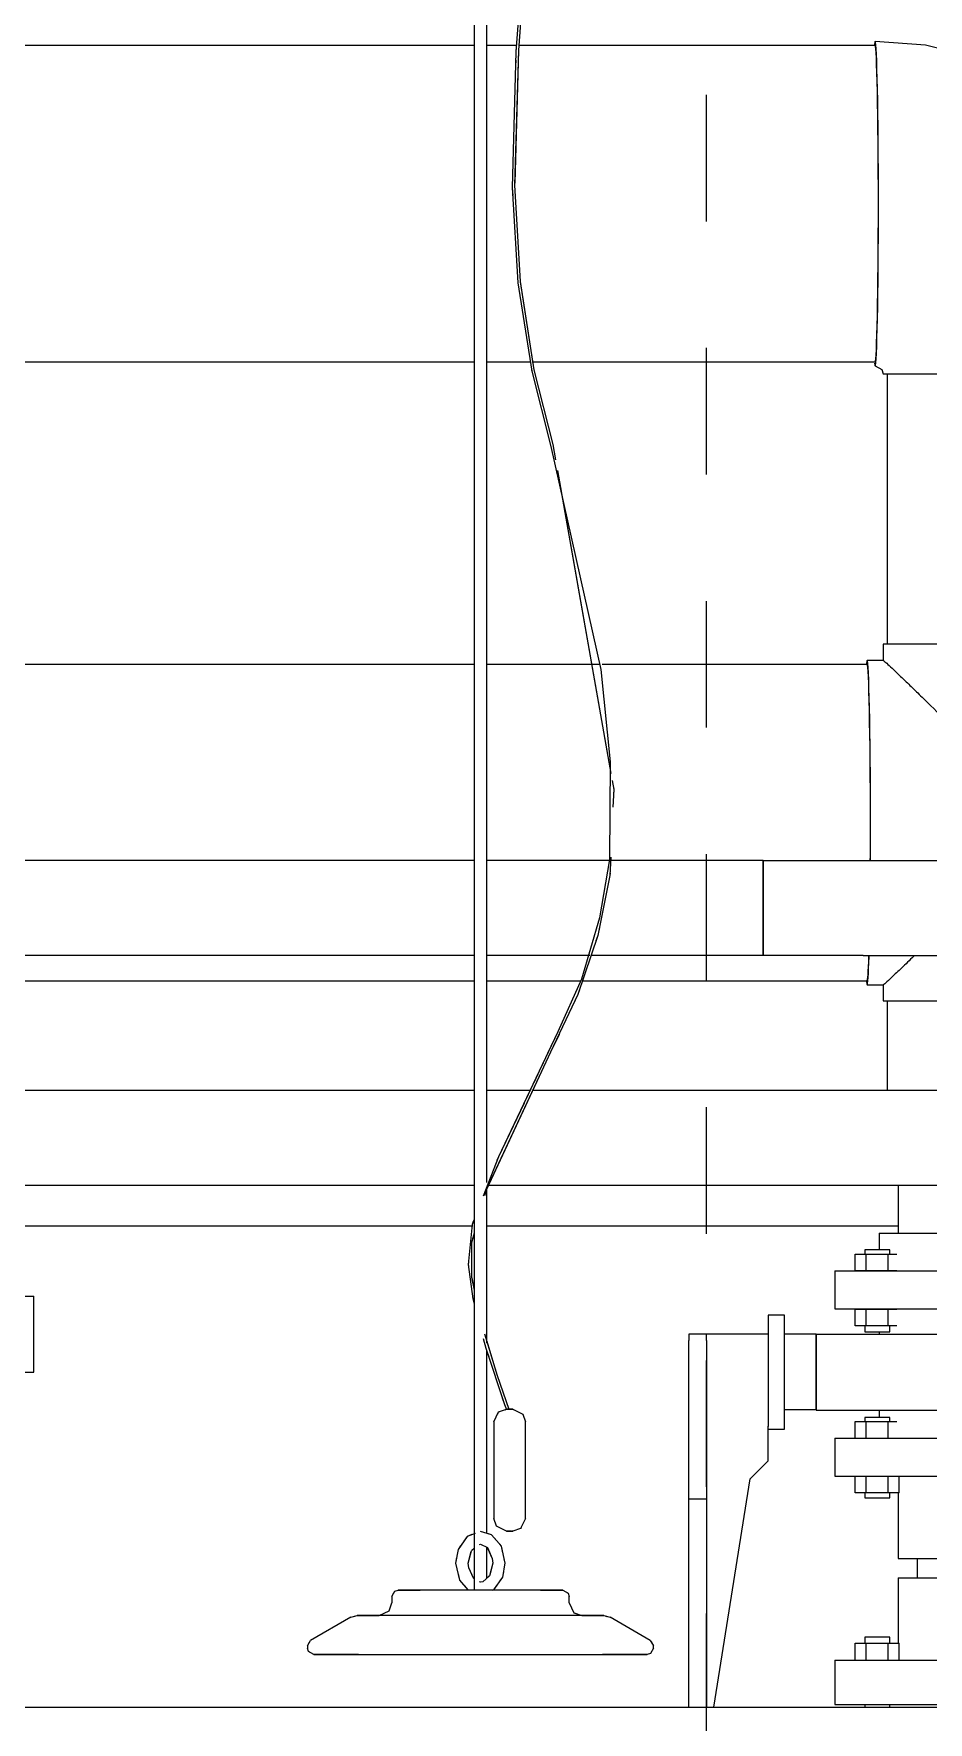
# Model space of a CAD drawing. Header units: metres. Extents: x 62 to 165, y -3 to 9.
# Drawn here: x 129.298 to 130.005, y 1.118 to 2.452 of the extents above; entities that cross this region are included whole.
import ezdxf

# ---------------------------------------------------------------- set-up
doc = ezdxf.new("R2010")
doc.units = ezdxf.units.M
doc.linetypes.add('Grid Line', pattern=[0.022225, 0.0127, -0.003175, 0.003175, -0.003175])
for name, color, linetype, lineweight in [('E-CABL-TRAY', 7, 'Continuous', 18), ('M-EQPM', 7, 'Continuous', 18), ('P-PIPE', 7, 'Continuous', 18), ('P-SANR-FIXT', 7, 'Continuous', 18), ('S-GRID', 7, 'Continuous', 9)]:
    doc.layers.add(name, color=color, linetype=linetype, lineweight=lineweight)

# ---------------------------------------------------------------- blocks, each defined once
blk = doc.blocks.new('BPC_Codo 90_ - Codo 90_-1154390-Corte 02')
at = {"layer": 'E-CABL-TRAY', "color": 96, "true_color": 0x008000}
for p, q in [((-72.832, 1.724), (-72.832, 1.799)), ((-72.832, 1.799), (-72.757, 1.799)), ((-72.757, 1.799), (-72.753, 1.799)), ((-72.753, 1.799), (-72.678, 1.799)), ((-72.678, 1.799), (-72.678, 1.724)), ((-72.757, 1.724), (-72.832, 1.724)), ((-72.753, 1.724), (-72.757, 1.724)), ((-72.753, 1.724), (-72.678, 1.724))]:
    blk.add_line(p, q, dxfattribs=at)
blk = doc.blocks.new('AB1_REVER_ELE_ZZ_ZZ_MO_T_A_rvt-2-Corte 02')
at = {"layer": 'E-CABL-TRAY', "color": 96, "true_color": 0x008000}
for p, q in [((-73.0602, 1.799), (-74.362, 1.799)), ((-72.9532, 1.799), (-73.0504, 1.799)), ((-72.832, 1.799), (-72.952, 1.799)), ((-72.832, 1.799), (-72.832, 1.724)), ((-73.0602, 1.724), (-74.3583, 1.724)), ((-72.9689, 1.724), (-73.0504, 1.724)), ((-72.832, 1.724), (-72.9673, 1.724)), ((-74.3531, 1.6175), (-73.0602, 1.6175)), ((-73.0505, 1.6175), (-73.0159, 1.6175)), ((-73.0143, 1.6175), (-72.0829, 1.6175)), ((-74.3494, 1.5425), (-73.0602, 1.5425)), ((-73.0493, 1.5425), (-72.0829, 1.5425)), ((-73.0618, 1.51), (-73.4389, 1.51)), ((-72.7254, 1.51), (-73.0504, 1.51))]:
    blk.add_line(p, q, dxfattribs=at)
at = {"layer": 'E-CABL-TRAY', "color": 96, "lineweight": 18, "true_color": 0x008000}
blk.add_blockref('BPC_Codo 90_ - Codo 90_-1154390-Corte 02', (0, 0), dxfattribs=at)
blk = doc.blocks.new('Bomba Centrifuga - Horizontal - 2 - Bomba Centrifuga - Horizontal - 2-1234706-Corte 02')
at = {"layer": 'M-EQPM'}
for p, q in [((-73.5891, 1.4548), (-73.4081, 1.4548)), ((-73.4081, 1.3948), (-73.4081, 1.4548)), ((-73.5891, 1.3948), (-73.4081, 1.3948))]:
    blk.add_line(p, q, dxfattribs=at)
blk = doc.blocks.new('Bomba Centrifuga - Horizontal - 2 - Bomba Centrifuga - Horizontal - 2-V30-Corte 02')
at = {"layer": 'M-EQPM'}
for p, q in [((-72.7254, 1.5425), (-72.7254, 1.5047)), ((-72.7404, 1.5047), (-72.7404, 1.4914)), ((-72.7404, 1.5047), (-72.6091, 1.5047)), ((-72.7592, 1.4881), (-72.7505, 1.4881)), ((-72.7592, 1.4748), (-72.7592, 1.4881)), ((-72.7518, 1.4914), (-72.7518, 1.4885)), ((-72.7489, 1.4914), (-72.7518, 1.4914)), ((-72.7505, 1.4881), (-72.7332, 1.4881)), ((-72.7505, 1.4748), (-72.7505, 1.4881)), ((-72.7318, 1.4914), (-72.7489, 1.4914)), ((-72.7332, 1.4881), (-72.7263, 1.4881)), ((-72.7332, 1.4748), (-72.7332, 1.4881)), ((-72.7318, 1.4885), (-72.7318, 1.4914)), ((-72.7754, 1.4748), (-72.7754, 1.4448)), ((-72.7754, 1.4748), (-72.6091, 1.4748)), ((-72.7505, 1.4748), (-72.7592, 1.4748)), ((-72.7332, 1.4748), (-72.7505, 1.4748)), ((-72.7263, 1.4748), (-72.7332, 1.4748)), ((-72.7754, 1.4448), (-72.6091, 1.4448)), ((-72.7592, 1.4446), (-72.7505, 1.4446)), ((-72.7592, 1.4313), (-72.7592, 1.4446)), ((-72.7505, 1.4446), (-72.7332, 1.4446)), ((-72.7505, 1.4313), (-72.7505, 1.4446)), ((-72.7332, 1.4446), (-72.7263, 1.4446)), ((-72.7332, 1.4313), (-72.7332, 1.4446)), ((-72.815, 1.4398), (-72.8281, 1.4398)), ((-72.8281, 1.4398), (-72.8281, 1.3948)), ((-72.815, 1.3948), (-72.815, 1.4398)), ((-72.7505, 1.4313), (-72.7592, 1.4313)), ((-72.7518, 1.4313), (-72.7518, 1.4266)), ((-72.7332, 1.4313), (-72.7505, 1.4313)), ((-72.7263, 1.4313), (-72.7332, 1.4313)), ((-72.7318, 1.4266), (-72.7318, 1.4313)), ((-72.8768, 1.4248), (-72.8908, 1.4248)), ((-72.8908, 1.4248), (-72.8908, 1.4198)), ((-72.8908, 1.2948), (-72.8908, 1.4198)), ((-72.8281, 1.4248), (-72.8768, 1.4248)), ((-72.8768, 1.4198), (-72.8768, 1.4248)), ((-72.8768, 1.4198), (-72.8768, 1.2948)), ((-72.79, 1.4248), (-72.815, 1.4248)), ((-72.79, 1.4248), (-72.79, 1.3648)), ((-72.79, 1.4248), (-72.6091, 1.4248)), ((-72.79, 1.3652), (-72.79, 1.4248)), ((-72.7518, 1.4266), (-72.7489, 1.4266)), ((-72.7489, 1.4266), (-72.7318, 1.4266)), ((-72.7404, 1.4266), (-72.7404, 1.4248)), ((-72.8281, 1.3948), (-72.8281, 1.3519)), ((-72.815, 1.3498), (-72.815, 1.3948)), ((-72.815, 1.3652), (-72.79, 1.3652)), ((-72.79, 1.3648), (-72.6091, 1.3648)), ((-72.7404, 1.3648), (-72.7404, 1.359)), ((-72.8281, 1.3248), (-72.8281, 1.3521)), ((-72.8281, 1.3498), (-72.815, 1.3498)), ((-72.7592, 1.3559), (-72.7505, 1.3559)), ((-72.7592, 1.3426), (-72.7592, 1.3559)), ((-72.7518, 1.359), (-72.7518, 1.3559)), ((-72.7489, 1.359), (-72.7518, 1.359)), ((-72.7505, 1.3559), (-72.7332, 1.3559)), ((-72.7505, 1.3426), (-72.7505, 1.3559)), ((-72.7318, 1.359), (-72.7489, 1.359)), ((-72.7332, 1.3559), (-72.7263, 1.3559)), ((-72.7332, 1.3426), (-72.7332, 1.3559)), ((-72.7318, 1.3559), (-72.7318, 1.359)), ((-72.7754, 1.3426), (-72.7754, 1.3126)), ((-72.7754, 1.3426), (-72.6091, 1.3426)), ((-72.8422, 1.3106), (-72.8281, 1.3248)), ((-72.8708, 1.13), (-72.8422, 1.3106)), ((-72.7754, 1.3126), (-72.6091, 1.3126)), ((-72.7592, 1.2993), (-72.7592, 1.3126)), ((-72.7505, 1.2993), (-72.7505, 1.3126)), ((-72.7332, 1.2993), (-72.7332, 1.3126)), ((-72.7245, 1.2993), (-72.7245, 1.3126)), ((-72.8908, 1.13), (-72.8908, 1.2948)), ((-72.8908, 1.2948), (-72.8768, 1.2948)), ((-72.8768, 1.2948), (-72.8768, 1.13)), ((-72.7505, 1.2993), (-72.7592, 1.2993)), ((-72.7518, 1.2993), (-72.7518, 1.2954)), ((-72.7518, 1.2954), (-72.7489, 1.2954)), ((-72.7332, 1.2993), (-72.7505, 1.2993)), ((-72.7489, 1.2954), (-72.7318, 1.2954)), ((-72.7245, 1.2993), (-72.7332, 1.2993)), ((-72.7318, 1.2954), (-72.7318, 1.2993)), ((-72.7254, 1.2993), (-72.7254, 1.2476)), ((-72.7254, 1.2476), (-72.6091, 1.2476)), ((-72.7104, 1.2476), (-72.7104, 1.2322)), ((-72.7254, 1.2322), (-72.7254, 1.1805)), ((-72.7254, 1.2322), (-72.6091, 1.2322)), ((-72.7592, 1.1805), (-72.7505, 1.1805)), ((-72.7592, 1.1672), (-72.7592, 1.1805)), ((-72.7518, 1.1854), (-72.7518, 1.1805)), ((-72.7489, 1.1854), (-72.7518, 1.1854)), ((-72.7505, 1.1805), (-72.7332, 1.1805)), ((-72.7505, 1.1672), (-72.7505, 1.1805)), ((-72.7318, 1.1854), (-72.7489, 1.1854)), ((-72.7332, 1.1805), (-72.7245, 1.1805)), ((-72.7332, 1.1672), (-72.7332, 1.1805)), ((-72.7318, 1.1805), (-72.7318, 1.1854)), ((-72.7245, 1.1672), (-72.7245, 1.1805)), ((-72.7754, 1.1672), (-72.7754, 1.1322)), ((-72.7754, 1.1672), (-72.6091, 1.1672)), ((-72.7754, 1.1322), (-72.6091, 1.1322)), ((-72.7518, 1.1322), (-72.7518, 1.13)), ((-72.7318, 1.13), (-72.7318, 1.1322))]:
    blk.add_line(p, q, dxfattribs=at)
blk = doc.blocks.new('Cobre - Tee - CO - Tee-1244752-Corte 02')
at = {"layer": 'P-PIPE', "color": 150, "true_color": 0x007dff}
for p, q in [((-72.7373, 1.9699), (-72.7373, 1.9572)), ((-72.6063, 1.9699), (-72.7372, 1.9699)), ((-72.4809, 1.9699), (-72.6063, 1.9699)), ((-72.4809, 1.799), (-72.4809, 1.9699)), ((-72.7372, 1.9572), (-72.7499, 1.9572)), ((-72.4809, 1.6881), (-72.4809, 1.724)), ((-72.7499, 1.7008), (-72.7372, 1.7008)), ((-72.7373, 1.7008), (-72.7373, 1.6881)), ((-72.7372, 1.6881), (-72.6063, 1.6881)), ((-72.6063, 1.6881), (-72.4809, 1.6881))]:
    blk.add_line(p, q, dxfattribs=at)
for start_param, end_param in [(0, 0.191781), (4.712389, 6.283185), (4.475685, 4.712389), (3.141593, 3.742606), (2.949624, 3.121137)]:
    blk.add_ellipse((-72.7499, 1.829), major_axis=(0, 0.1282), ratio=0.021121, start_param=start_param, end_param=end_param, dxfattribs=at)
for points, knots in [([(-72.7372, 1.9572), (-72.7371, 1.9572), (-72.7362, 1.9565), (-72.7328, 1.9534), (-72.7276, 1.9486), (-72.721, 1.9422), (-72.7131, 1.9347), (-72.7014, 1.9232), (-72.6858, 1.9079), (-72.6662, 1.8885), (-72.6401, 1.8627), (-72.6198, 1.8425), (-72.6063, 1.829)], [0, 0, 0, 0, 0.066667, 0.133333, 0.2, 0.266667, 0.333333, 0.4, 0.533333, 0.65, 0.766667, 1, 1, 1, 1]), ([(-72.6063, 1.829), (-72.6102, 1.8251), (-72.6179, 1.8175), (-72.6279, 1.8075), (-72.6341, 1.8013), (-72.6364, 1.799)], [0, 0, 0, 0, 0.0666667, 0.1333333, 0.1742621, 0.1742621, 0.1742621, 0.1742621])]:
    blk.add_open_spline(points, degree=3, knots=knots, dxfattribs=at)
blk.add_open_spline([(-72.713, 1.7235), (-72.7164, 1.7201), (-72.7229, 1.7139), (-72.7306, 1.7066), (-72.7357, 1.7019), (-72.7371, 1.7008), (-72.7372, 1.7008)], degree=3, dxfattribs=at)
blk = doc.blocks.new('Cobre - Codo - CO - Codo-1228535-Corte 02')
at = {"layer": 'P-PIPE', "color": 150, "true_color": 0x007dff}
for p, q in [((-72.7372, 2.1835), (-72.6064, 2.1835)), ((-72.6064, 2.1835), (-72.4809, 2.1835))]:
    blk.add_line(p, q, dxfattribs=at)
at = {"layer": 'P-PIPE', "color": 150, "true_color": 0x007dff, "flags": 128}
for points in [[(-72.4809, 2.1835), (-72.485, 2.2298), (-72.4972, 2.2747), (-72.5172, 2.3168), (-72.5443, 2.3546), (-72.5776, 2.3871), (-72.6161, 2.4132), (-72.6586, 2.4321), (-72.7038, 2.4432), (-72.7436, 2.4462)], [(-72.7436, 2.1898), (-72.7383, 2.1869), (-72.7373, 2.1835)]]:
    blk.add_lwpolyline(points, dxfattribs=at)
at = {"layer": 'P-PIPE', "color": 150, "true_color": 0x007dff}
for start_param, end_param in [(0, 0.191781), (4.712389, 6.283185), (3.141593, 4.712389), (2.949792, 3.141593)]:
    blk.add_ellipse((-72.7436, 2.318), major_axis=(0, 0.1282), ratio=0.021091, start_param=start_param, end_param=end_param, dxfattribs=at)
blk = doc.blocks.new('Estanque de agua - Diametro_3_00m-V41-Corte 02')
at = {"layer": 'P-SANR-FIXT'}
for p, q in [((-73.9765, 1.13), (-72.9888, 1.13)), ((-72.9888, 1.13), (-71.4674, 1.13))]:
    blk.add_line(p, q, dxfattribs=at)
blk = doc.blocks.new('Medidor de nivel - Medidor de nivel-1404567-Corte 02')
at = {"layer": 'P-PIPE'}
for p, q in [((-73.0602, 3.0143), (-73.0602, 1.2224)), ((-73.0502, 1.5445), (-73.0502, 3.0143)), ((-72.9943, 2.1069), (-72.9522, 1.8678)), ((-73.0502, 1.4177), (-73.0502, 1.5403)), ((-73.0502, 1.2674), (-73.0502, 1.4117)), ((-73.0347, 1.3654), (-73.0341, 1.3654)), ((-73.0297, 1.3654), (-73.0304, 1.3654)), ((-73.0447, 1.3554), (-73.0447, 1.2791)), ((-73.0197, 1.2791), (-73.0197, 1.3554)), ((-73.0341, 1.2691), (-73.0347, 1.2691)), ((-73.0304, 1.2691), (-73.0297, 1.2691)), ((-73.0297, 1.2691), (-73.0304, 1.2691)), ((-73.056, 1.2587), (-73.0552, 1.2588)), ((-73.0502, 1.2317), (-73.0502, 1.256)), ((-73.0552, 1.2288), (-73.056, 1.2292)), ((-73.1252, 1.2174), (-73.1252, 1.2124)), ((-72.9852, 1.2124), (-72.9852, 1.2174)), ((-73.1575, 1.2011), (-73.1894, 1.1827)), ((-73.1575, 1.2011), (-73.1525, 1.2024)), ((-72.9579, 1.2024), (-72.9529, 1.2011)), ((-72.9211, 1.1827), (-72.9529, 1.2011)), ((-73.1919, 1.1784), (-73.1919, 1.1767)), ((-72.9186, 1.1767), (-72.9186, 1.1784))]:
    blk.add_line(p, q, dxfattribs=at)
at = {"layer": 'P-PIPE', "flags": 128}
for points in [[(-73.0171, 3.0143), (-73.0262, 2.9444), (-73.0319, 2.8435), (-73.0296, 2.7629), (-73.0225, 2.6718), (-73.0205, 2.5291), (-73.0273, 2.438), (-73.0302, 2.3309), (-73.0258, 2.2555), (-73.0148, 2.1857), (-72.9996, 2.1263), (-72.9602, 1.95), (-72.9528, 1.877), (-72.9534, 1.7999), (-72.9611, 1.7537), (-72.9755, 1.7053), (-72.9941, 1.6636), (-73.0411, 1.5649), (-73.0531, 1.5339)], [(-73.0188, 2.5421), (-73.0186, 2.5295), (-73.0253, 2.4393), (-73.0283, 2.3328), (-73.024, 2.2565), (-73.0131, 2.1868), (-72.998, 2.1278), (-72.9959, 2.1156)], [(-72.9512, 1.8622), (-72.9499, 1.8552), (-72.9506, 1.8411)], [(-72.9524, 1.8018), (-72.953, 1.7872), (-72.9625, 1.7397), (-72.9784, 1.6931), (-72.9998, 1.6475), (-73.0506, 1.5392), (-73.052, 1.534)], [(-73.0602, 1.5153), (-73.0617, 1.5114), (-73.065, 1.4799), (-73.0613, 1.4526), (-73.0602, 1.4484)], [(-73.0602, 1.5047), (-73.0624, 1.497), (-73.0622, 1.4698), (-73.0602, 1.4595)], [(-73.0531, 1.4214), (-73.051, 1.4136), (-73.0362, 1.3693), (-73.0348, 1.3652)], [(-73.052, 1.425), (-73.0421, 1.3922), (-73.0328, 1.3654)], [(-73.0447, 1.3554), (-73.0409, 1.3633), (-73.0347, 1.3654)], [(-73.0304, 1.3654), (-73.0327, 1.3654), (-73.0346, 1.3654), (-73.0347, 1.3654)], [(-73.0341, 1.3654), (-73.0318, 1.3654), (-73.0299, 1.3654), (-73.0297, 1.3654)], [(-73.0297, 1.3654), (-73.0219, 1.3615), (-73.0197, 1.3554)], [(-73.0356, 1.2438), (-73.0386, 1.2573), (-73.0466, 1.2663), (-73.0552, 1.2688)], [(-73.0347, 1.2691), (-73.0426, 1.273), (-73.0447, 1.2791)], [(-73.0347, 1.2691), (-73.0336, 1.2691), (-73.0312, 1.2691), (-73.0304, 1.2691)], [(-73.0309, 1.2691), (-73.0333, 1.2691), (-73.0341, 1.2691)], [(-73.0197, 1.2791), (-73.0236, 1.2712), (-73.0297, 1.2691)], [(-73.0595, 1.2673), (-73.0658, 1.265), (-73.0729, 1.2547), (-73.0749, 1.2438)], [(-73.0649, 1.2438), (-73.0624, 1.2537), (-73.0602, 1.2557)], [(-73.0552, 1.2588), (-73.0498, 1.2561), (-73.0459, 1.2475), (-73.0456, 1.2438)], [(-73.0749, 1.2438), (-73.0718, 1.2304), (-73.0651, 1.2228)], [(-73.0606, 1.2315), (-73.0645, 1.2401), (-73.0649, 1.2438)], [(-73.0456, 1.2438), (-73.0481, 1.2339), (-73.0534, 1.2291), (-73.0552, 1.2288)], [(-73.0454, 1.2224), (-73.0447, 1.2227), (-73.0375, 1.2329), (-73.0356, 1.2438)], [(-73.1252, 1.2174), (-73.1229, 1.2216), (-73.1202, 1.2224)], [(-73.0077, 1.2224), (-73.0262, 1.2224), (-73.0483, 1.2224), (-73.0713, 1.2224), (-73.0923, 1.2224), (-73.1086, 1.2224), (-73.1182, 1.2224), (-73.1202, 1.2224)], [(-73.1202, 1.2224), (-73.1161, 1.2224), (-73.1044, 1.2224), (-73.1028, 1.2224)], [(-73.0077, 1.2224), (-73.0019, 1.2224), (-72.9923, 1.2224), (-72.9902, 1.2224)], [(-72.9902, 1.2224), (-72.9943, 1.2224), (-73.0061, 1.2224), (-73.0077, 1.2224)], [(-72.9902, 1.2224), (-72.986, 1.2201), (-72.9852, 1.2174)], [(-72.984, 1.2024), (-73.0061, 1.2024), (-73.0323, 1.2024), (-73.0605, 1.2024), (-73.0882, 1.2024), (-73.1131, 1.2024), (-73.1331, 1.2024), (-73.1466, 1.2024), (-73.1524, 1.2024), (-73.1525, 1.2024)], [(-73.1525, 1.2024), (-73.1484, 1.2024), (-73.1365, 1.2024), (-73.1352, 1.2024)], [(-73.1352, 1.2024), (-73.1273, 1.2063), (-73.1252, 1.2124)], [(-72.9852, 1.2124), (-72.9814, 1.2045), (-72.9752, 1.2024)], [(-72.9579, 1.2024), (-72.962, 1.2024), (-72.974, 1.2024), (-72.984, 1.2024)], [(-72.9753, 1.2024), (-72.9638, 1.2024), (-72.9581, 1.2024), (-72.9579, 1.2024)], [(-73.1919, 1.1784), (-73.1896, 1.1826), (-73.1894, 1.1827)], [(-73.1869, 1.1717), (-73.1911, 1.174), (-73.1919, 1.1767)], [(-72.9186, 1.1767), (-72.9209, 1.1725), (-72.9236, 1.1717)], [(-72.9211, 1.1827), (-72.9186, 1.1786), (-72.9186, 1.1784)], [(-73.1515, 1.1717), (-73.1708, 1.1717), (-73.1828, 1.1717), (-73.1869, 1.1717)], [(-73.1869, 1.1717), (-73.1828, 1.1717), (-73.1707, 1.1717), (-73.1514, 1.1717), (-73.1261, 1.1717), (-73.0964, 1.1717), (-73.0641, 1.1717), (-73.0312, 1.1717), (-72.9999, 1.1717), (-72.972, 1.1717), (-72.9589, 1.1717)], [(-72.9589, 1.1717), (-72.9397, 1.1717), (-72.9277, 1.1717), (-72.9236, 1.1717)], [(-72.9236, 1.1717), (-72.9277, 1.1717), (-72.9398, 1.1717), (-72.9589, 1.1717)]]:
    blk.add_lwpolyline(points, dxfattribs=at)
at = {"layer": 'P-PIPE'}
for start_param, end_param in [(0.697995, 1.221594), (0.174396, 0.697995)]:
    blk.add_ellipse((-73.0337, 1.3651), major_axis=(0.000903, 0.00032), ratio=0.297874, start_param=start_param, end_param=end_param, dxfattribs=at)
blk = doc.blocks.new('Medidor de nivel - Medidor de nivel-V66-Corte 02')
at = {"layer": 'P-PIPE'}
for p, q in [((-73.0274, 2.4315), (-73.0276, 2.4269)), ((-73.0299, 2.3389), (-73.03, 2.3358)), ((-73.0283, 2.3328), (-73.024, 2.2566)), ((-73.024, 2.2564), (-73.0131, 2.1868)), ((-73.0149, 2.1864), (-73.0148, 2.1857)), ((-73.0131, 2.1868), (-72.998, 2.1278)), ((-72.9944, 2.1071), (-72.9522, 1.8678)), ((-73.0038, 1.6431), (-73.0073, 1.6357)), ((-73.0099, 1.6303), (-73.0132, 1.6234)), ((-73.0155, 1.6186), (-73.0197, 1.6097)), ((-73.0602, 1.5047), (-73.0624, 1.4971)), ((-73.0624, 1.4969), (-73.0622, 1.4703)), ((-73.0621, 1.4693), (-73.0602, 1.4595)), ((-73.0502, 1.4192), (-73.0426, 1.3938)), ((-73.0502, 1.4113), (-73.0487, 1.4068)), ((-73.0356, 1.3651), (-73.0347, 1.3654)), ((-73.0297, 1.3654), (-73.0304, 1.3654)), ((-73.0299, 1.3654), (-73.0297, 1.3654)), ((-73.0297, 1.3654), (-73.0291, 1.3651)), ((-73.0341, 1.2691), (-73.0347, 1.2691)), ((-73.0347, 1.2691), (-73.0339, 1.2691)), ((-73.0304, 1.2691), (-73.0297, 1.2691)), ((-73.0297, 1.2691), (-73.0304, 1.2691)), ((-73.029, 1.2694), (-73.0297, 1.2691)), ((-73.0232, 1.272), (-73.0236, 1.2712)), ((-73.0621, 1.254), (-73.0602, 1.2557)), ((-73.0496, 1.2556), (-73.0459, 1.2475)), ((-73.0741, 1.2483), (-73.0749, 1.2438)), ((-73.0749, 1.2438), (-73.0741, 1.2405)), ((-73.0649, 1.2438), (-73.0625, 1.2531)), ((-73.0456, 1.2438), (-73.0479, 1.2345)), ((-73.0356, 1.2438), (-73.0364, 1.2473)), ((-73.0364, 1.2393), (-73.0356, 1.2438)), ((-73.0484, 1.2337), (-73.0502, 1.232)), ((-73.1252, 1.2174), (-73.1238, 1.22)), ((-73.1229, 1.2216), (-73.1202, 1.2224)), ((-73.1144, 1.2224), (-73.1173, 1.2224)), ((-73.0682, 1.2262), (-73.0651, 1.2228)), ((-73.1575, 1.2011), (-73.1894, 1.1827)), ((-73.1555, 1.2016), (-73.1525, 1.2024)), ((-72.9852, 1.2124), (-72.9814, 1.2045)), ((-72.9813, 1.2045), (-72.9752, 1.2024)), ((-72.9753, 1.2024), (-72.9732, 1.2024)), ((-72.9579, 1.2024), (-72.9568, 1.2021)), ((-72.9562, 1.202), (-72.9554, 1.2018)), ((-72.9211, 1.1827), (-72.9529, 1.2011)), ((-73.1919, 1.1784), (-73.1912, 1.1795)), ((-73.1919, 1.1784), (-73.1919, 1.1767)), ((-73.1907, 1.1805), (-73.1904, 1.1811)), ((-72.9211, 1.1827), (-72.9199, 1.1808)), ((-72.9186, 1.1767), (-72.9195, 1.175)), ((-72.9186, 1.1767), (-72.9186, 1.1784)), ((-73.1861, 1.1717), (-73.1869, 1.1717)), ((-73.1869, 1.1717), (-73.1861, 1.1717)), ((-72.9257, 1.1717), (-72.9236, 1.1717)), ((-72.9236, 1.1717), (-72.9257, 1.1717))]:
    blk.add_line(p, q, dxfattribs=at)
at = {"layer": 'P-PIPE', "flags": 128}
for points in [[(-73.0186, 2.5329), (-73.0186, 2.5295), (-73.0253, 2.4393), (-73.0282, 2.3342)], [(-73.0267, 2.4458), (-73.0273, 2.438), (-73.0273, 2.4353)], [(-73.0301, 2.3326), (-73.0302, 2.3309), (-73.0298, 2.3246)], [(-72.9996, 2.1263), (-72.9602, 1.95), (-72.9528, 1.877), (-72.9534, 1.7999), (-72.9611, 1.7537), (-72.9755, 1.7053), (-72.9941, 1.6636), (-73.0022, 1.6466)], [(-72.9503, 1.8572), (-72.9499, 1.8552), (-72.9501, 1.8516)], [(-72.9529, 1.7891), (-72.953, 1.7872), (-72.9541, 1.782)], [(-72.9612, 1.7462), (-72.9625, 1.7397), (-72.964, 1.7355)], [(-72.9771, 1.6969), (-72.9784, 1.6931), (-72.9826, 1.6842)], [(-72.9932, 1.6615), (-72.9998, 1.6475), (-73.0502, 1.5398)], [(-73.0208, 1.6074), (-73.0411, 1.5649), (-73.0422, 1.5619)], [(-73.0609, 1.5137), (-73.0617, 1.5114), (-73.0619, 1.5098)], [(-73.0648, 1.4817), (-73.065, 1.4799), (-73.0648, 1.4787)], [(-73.0616, 1.4548), (-73.0613, 1.4526), (-73.0602, 1.4484)], [(-73.038, 1.3744), (-73.0362, 1.3693), (-73.0348, 1.3652)], [(-73.0415, 1.3619), (-73.0409, 1.3633), (-73.04, 1.3636)], [(-73.0227, 1.362), (-73.0219, 1.3615), (-73.0217, 1.3612)], [(-73.0411, 1.2722), (-73.0426, 1.273), (-73.0429, 1.2738)], [(-73.0709, 1.2576), (-73.0729, 1.2547), (-73.0736, 1.2507)], [(-73.062, 1.2664), (-73.0658, 1.265), (-73.0683, 1.2613)], [(-73.0423, 1.2614), (-73.0466, 1.2663), (-73.0488, 1.267)], [(-73.0375, 1.252), (-73.0386, 1.2573), (-73.04, 1.2589)], [(-73.0608, 1.232), (-73.0645, 1.2401), (-73.0649, 1.2438)], [(-73.0729, 1.2353), (-73.0718, 1.2304), (-73.0704, 1.2288)], [(-73.0396, 1.23), (-73.0375, 1.2329), (-73.0368, 1.237)], [(-73.1173, 1.2224), (-73.1161, 1.2224), (-73.1144, 1.2224)], [(-73.0454, 1.2224), (-73.0447, 1.2227), (-73.0422, 1.2263)], [(-72.9868, 1.2206), (-72.986, 1.2201), (-72.9858, 1.2193)], [(-73.1352, 1.2024), (-73.1466, 1.2024), (-73.1524, 1.2024), (-73.1525, 1.2024)], [(-73.1525, 1.2024), (-73.1484, 1.2024), (-73.1365, 1.2024), (-73.1352, 1.2024)], [(-73.1352, 1.2024), (-73.1273, 1.2063), (-73.1252, 1.2124)], [(-72.9732, 1.2024), (-72.974, 1.2024), (-72.9753, 1.2024)], [(-72.9656, 1.2024), (-72.9638, 1.2024), (-72.9581, 1.2024), (-72.9579, 1.2024)], [(-72.9579, 1.2024), (-72.962, 1.2024), (-72.9656, 1.2024)], [(-73.1903, 1.1736), (-73.1911, 1.174), (-73.1919, 1.1767)], [(-73.19, 1.1817), (-73.1896, 1.1826), (-73.1894, 1.1827)], [(-72.9194, 1.1799), (-72.9186, 1.1786), (-72.9186, 1.1784)], [(-72.9205, 1.1731), (-72.9209, 1.1725), (-72.9236, 1.1717)]]:
    blk.add_lwpolyline(points, dxfattribs=at)
blk = doc.blocks.new('AB1_REVER_SAN_ZZ_ZZ_MO_T_A_rvt-2-Corte 02')
at = {"layer": 'P-PIPE', "color": 150, "true_color": 0x007dff}
for p, q in [((-73.0601, 2.443), (-77.1893, 2.443)), ((-73.0267, 2.443), (-73.0504, 2.443)), ((-72.7436, 2.443), (-73.0253, 2.443)), ((-77.1894, 2.193), (-73.06, 2.193)), ((-73.0504, 2.193), (-73.0163, 2.193)), ((-73.0144, 2.193), (-72.7436, 2.193)), ((-72.7341, 2.1835), (-72.7341, 1.9699)), ((-73.0602, 1.954), (-73.4477, 1.954)), ((-72.9606, 1.954), (-73.0504, 1.954)), ((-72.7499, 1.954), (-72.959, 1.954)), ((-73.4477, 1.704), (-73.0602, 1.704)), ((-73.0504, 1.704), (-72.9759, 1.704)), ((-72.9743, 1.704), (-72.7499, 1.704)), ((-72.7341, 1.6881), (-72.7341, 1.6175))]:
    blk.add_line(p, q, dxfattribs=at)
for centre, ratio, start_param, end_param in [((-72.7436, 2.318), 0.021091, 4.712389, 6.283185), ((-72.7436, 2.318), 0.021091, 3.141593, 4.712389), ((-72.7499, 1.829), 0.021121, 4.712389, 6.283185), ((-72.7499, 1.829), 0.021121, 4.469625, 4.712389), ((-72.7499, 1.829), 0.021121, 3.141593, 3.708065)]:
    blk.add_ellipse(centre, major_axis=(0, 0.125), ratio=ratio, start_param=start_param, end_param=end_param, dxfattribs=at)
at = {"layer": 'M-EQPM', "lineweight": 18}
for name in ['Bomba Centrifuga - Horizontal - 2 - Bomba Centrifuga - Horizontal - 2-1234706-Corte 02', 'Bomba Centrifuga - Horizontal - 2 - Bomba Centrifuga - Horizontal - 2-V30-Corte 02']:
    blk.add_blockref(name, (0, 0), dxfattribs=at)
at = {"layer": 'P-PIPE', "lineweight": 18}
for name in ['Medidor de nivel - Medidor de nivel-1404567-Corte 02', 'Medidor de nivel - Medidor de nivel-V66-Corte 02', 'Cobre - Codo - CO - Codo-1228535-Corte 02', 'Cobre - Tee - CO - Tee-1244752-Corte 02']:
    blk.add_blockref(name, (0, 0), dxfattribs=at)
at = {"layer": 'P-SANR-FIXT', "lineweight": 18}
blk.add_blockref('Estanque de agua - Diametro_3_00m-V41-Corte 02', (0, 0), dxfattribs=at)

msp = doc.modelspace()

# ---------------------------------------------------------------- linework, layer by layer
at = {"layer": 'S-GRID', "color": 253, "linetype": 'Grid Line', "true_color": 0xaaaaaa}
msp.add_line((129.8296, -2.6959), (129.8296, 8.9334), dxfattribs=at)

# ---------------------------------------------------------------- block references
at = {"lineweight": 5}
for name in ['AB1_REVER_SAN_ZZ_ZZ_MO_T_A_rvt-2-Corte 02', 'AB1_REVER_ELE_ZZ_ZZ_MO_T_A_rvt-2-Corte 02']:
    msp.add_blockref(name, (202.7064, 0), dxfattribs=at)

doc.saveas('drawing.dxf')
